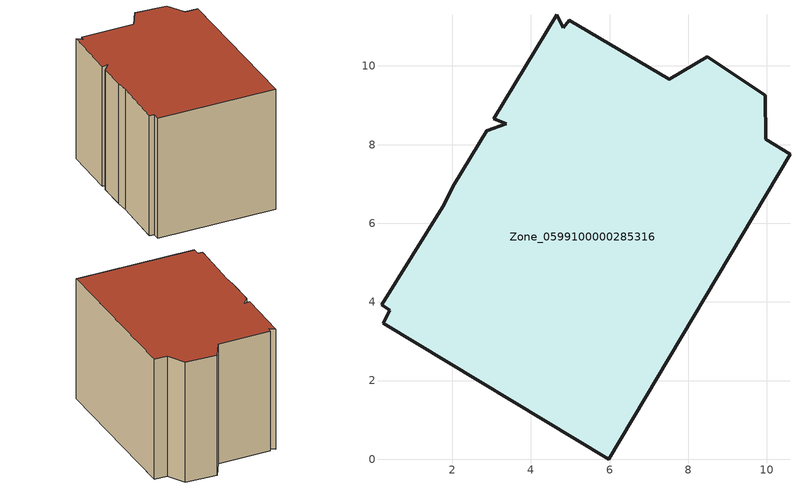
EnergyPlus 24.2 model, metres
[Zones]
Zone_0599100000285316
 floor ground (C_G): 1.76,6.42 2.05,6.99 2.87,8.35 3.37,8.53 3.06,8.66 4.66,11.3 4.82,10.98 4.97,11.17 7.52,9.66 8.49,10.23 9.96,9.25 9.97,8.14 10.59,7.76 5.98,0 0.25,3.45 0.42,3.79 0.2,3.93 z0
 wall outside (C_F): 0.25,3.45 5.98,0 10.59,7.76 9.97,8.14 9.96,9.25 8.49,10.23 7.52,9.66 4.97,11.17 4.82,10.98 4.66,11.3 3.06,8.66 3.37,8.53 2.87,8.35 2.05,6.99 1.76,6.42 0.2,3.93 0.42,3.79 0.25,3.45 z0:7.09
 roof outside (C_R): 2.05,6.99 1.76,6.42 0.2,3.93 0.42,3.79 0.25,3.45 5.98,0 10.59,7.76 9.97,8.14 9.96,9.25 8.49,10.23 7.52,9.66 4.97,11.17 4.82,10.98 4.66,11.3 3.06,8.66 3.37,8.53 2.87,8.35 z7.09
[BUILDING]
Pand.0599100000285316: North Axis=0; Terrain=City; Loads Convergence Tolerance Value=0.04; Temperature Convergence Tolerance Value=0.4; Solar Distribution=FullExterior; Maximum Number of Warmup Days=25; Minimum Number of Warmup Days=1
[Site:Location]
Rotterdam.The.Hague.AP_ZH_NLD Design_Conditions: Latitude=51.96; Longitude=4.45; Time Zone=1; Elevation=-4.5
[SITE:GROUNDTEMPERATURE:BUILDINGSURFACE]
18, 18, 18, 18, 18, 18, 18, 18, 18, 18, 18, 18
[MATERIAL] Thermal Absorptance=0.9; Solar Absorptance=0.7; Visible Absorptance=0.7
Name | Roughness | Thickness | Conductivity | Density | Specific Heat
G.D.1965 | MediumSmooth | 0.15 | 1 | 540 | 1210
F.D.1965 | Rough | 0.3 | 0.857143 | 1920 | 840
R.D.1965 | MediumRough | 0.2 | 0.08 | 1500 | 1000
[CONSTRUCTION]
C_G: G.D.1965
C_F: F.D.1965
C_R: R.D.1965
[ZONE]
Zone_0599100000285316: Type=1; Multiplier=1; Ceiling Height=Autocalculate; Volume=Autocalculate; Floor Area=autocalculate; Part of Total Floor Area=Yes
[ZONEINFILTRATION:DESIGNFLOWRATE]
Infil_Zone_0599100000285316: Zone or ZoneList or Space or SpaceList=Zone_0599100000285316; Schedule=AlwaysOn; Design Flow Rate Calculation Method=Flow/Area; Flow Rate per Floor Area=0.0042; Constant Term Coefficient=1; Temperature Term Coefficient=0; Velocity Term Coefficient=0; Velocity Squared Term Coefficient=0
[HVACTEMPLATE:ZONE:IDEALLOADSAIRSYSTEM]
Zone_0599100000285316: Maximum Heating Supply Air Temperature=50; Minimum Cooling Supply Air Temperature=13; Maximum Heating Supply Air Humidity Ratio=0.0156; Minimum Cooling Supply Air Humidity Ratio=0.0077; Heating Limit=NoLimit; Cooling Limit=NoLimit; Dehumidification Control Type=ConstantSensibleHeatRatio; Cooling Sensible Heat Ratio=0.7; Dehumidification Setpoint=60; Humidification Control Type=None; Humidification Setpoint=30; Outdoor Air Method=None; Outdoor Air Flow Rate per Person=0.00944; Outdoor Air Flow Rate per Zone Floor Area=0; Outdoor Air Flow Rate per Zone=0; Demand Controlled Ventilation Type=None; Outdoor Air Economizer Type=NoEconomizer; Heat Recovery Type=None; Sensible Heat Recovery Effectiveness=0.7; Latent Heat Recovery Effectiveness=0.65
[ZONECONTROL:THERMOSTAT]
ThermostatControl_Zone_0599100000285316: Zone or ZoneList=Zone_0599100000285316; Control Type Schedule=DualSetpointControlType; Control 1=Thermostat_Zone_0599100000285316; Temperature Difference Between Cutout And Setpoint=0
[THERMOSTATSETPOINT:DUALSETPOINT]
Thermostat_Zone_0599100000285316: Heating Setpoint Temperature Schedule=HeatingSetpoint_Zone_0599100000285316; Cooling Setpoint Temperature Schedule=CoolingSetpoint_Zone_0599100000285316
[SCHEDULE:COMPACT]
HeatingSetpoint_Zone_0599100000285316: Through: 12/31, For: AllDays, Until: 24:00, 21
CoolingSetpoint_Zone_0599100000285316: Through: 12/31, For: AllDays, Until: 24:00, 24
DualSetpointControlType: Through: 12/31, For: AllDays, Until: 24:00, 4
AlwaysOn: Through: 12/31, For: AllDays, Until: 24:00, 1
